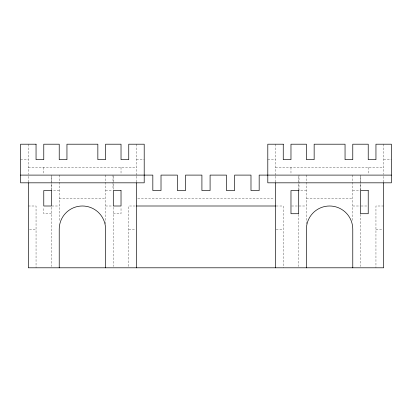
<?xml version="1.0" encoding="UTF-8"?>
<svg xmlns="http://www.w3.org/2000/svg" width="412" height="412" viewBox="0 0 412 412"><rect width="100%" height="100%" fill="white"/><g stroke="black" fill="none" stroke-linecap="round" stroke-linejoin="round"><path stroke-width="0.31" stroke-dasharray="2.06 1.54" d="M20.6 159.65L28.325 159.65M136.475 159.65L144.2 159.65M267.8 159.65L275.525 159.65M383.675 159.65L391.4 159.65M28.325 167.375L136.475 167.375M275.525 167.375L383.675 167.375M59.225 190.55L51.809 190.55L51.809 175.1M105.575 190.55L112.373 190.55M306.425 190.55L299.009 190.55L299.009 175.1M352.775 190.55L360.191 190.55L360.191 175.1M59.225 198.584L105.575 198.584M137.763 198.584L274.238 198.584M306.425 198.584L352.775 198.584M28.325 206L36.05 206L36.05 267.8M51.809 206L59.225 206M105.575 206L112.373 206M135.188 206L128.75 206L128.75 267.8M276.169 206L283.25 206L283.25 267.8M291.619 206L297.413 206M299.009 206L306.425 206M352.775 206L360.191 206M361.092 206L367.035 206M383.675 206L375.95 206L375.95 267.8M51.5 213.725L43.775 213.725L43.775 207.287M113.3 213.725L121.025 213.725L121.025 207.287M29.515 229.175L36.05 229.175M128.75 229.175L135.285 229.175M276.169 229.175L283.25 229.175M375.95 229.175L382.485 229.175M383.675 144.2L383.675 174.456M383.675 176.388L383.675 182.825M368.225 167.375L368.225 174.456M360.5 176.388L360.5 183.469M360.5 184.113L360.5 189.906M360.5 214.369L360.5 266.512M352.775 175.1L352.775 221.656M306.425 175.1L306.425 224.221M298.7 176.388L298.7 183.469M298.7 184.113L298.7 189.906M298.7 214.369L298.7 266.512M290.975 167.375L290.975 174.456M275.525 144.2L275.525 175.1M275.525 176.29L275.525 182.825M136.475 144.2L136.475 175.1M136.475 176.29L136.475 182.825M121.025 167.375L121.025 174.456M113.3 176.388L113.3 183.469M113.3 184.113L113.3 189.263M113.3 207.287L113.3 266.512M112.991 175.1L112.991 189.263M105.575 175.1L105.575 224.221M59.225 175.1L59.225 221.656M51.5 176.388L51.5 183.469M51.5 184.113L51.5 189.263M51.5 207.287L51.5 266.512M43.775 167.375L43.775 174.456M28.325 144.2L28.325 174.456M28.325 176.388L28.325 182.825"/><path stroke-width="0.62" d="M20.6 175.1L152.831 175.1L152.831 190.55L161.015 190.55L161.015 175.1L177.371 175.1L177.371 190.55L185.549 190.55L185.549 175.1L201.911 175.1L201.911 190.55L210.089 190.55L210.089 175.1L226.451 175.1L226.451 190.55L234.629 190.55L234.629 175.1L250.985 175.1L250.985 190.55L259.169 190.55L259.169 175.1L391.4 175.1M136.475 206L275.525 206M383.675 182.825L383.675 267.8L28.325 267.8L28.325 182.825M352.775 267.8L352.775 229.175A23.175 23.175 0 0 0 329.6 206A23.175 23.175 0 0 0 306.425 229.175L306.425 267.8M275.525 182.825L275.525 267.8M136.475 182.825L136.475 267.8M105.575 267.8L105.575 229.175A23.175 23.175 0 0 0 82.4 206A23.175 23.175 0 0 0 59.225 229.175L59.225 267.8M36.05 144.2L20.6 144.2L20.6 182.825L144.2 182.825L144.2 144.2L128.75 144.2L128.75 159.65L121.025 159.65L121.025 144.2L105.575 144.2L105.575 159.65L97.85 159.65L97.85 144.2L66.95 144.2L66.95 159.65L59.225 159.65L59.225 144.2L43.775 144.2L43.775 159.65L36.05 159.65L36.05 144.2M283.25 144.2L267.8 144.2L267.8 182.825L391.4 182.825L391.4 144.2L375.95 144.2L375.95 159.65L368.225 159.65L368.225 144.2L352.775 144.2L352.775 159.65L345.05 159.65L345.05 144.2L314.15 144.2L314.15 159.65L306.425 159.65L306.425 144.2L290.975 144.2L290.975 159.65L283.25 159.65L283.25 144.2M51.5 190.55L43.775 190.55L43.775 206L51.5 206L51.5 190.55M121.025 190.55L113.3 190.55L113.3 206L121.025 206L121.025 190.55M298.7 190.55L290.975 190.55L290.975 213.725L298.7 213.725L298.7 190.55M368.225 190.55L360.5 190.55L360.5 213.725L368.225 213.725L368.225 190.55"/></g></svg>
